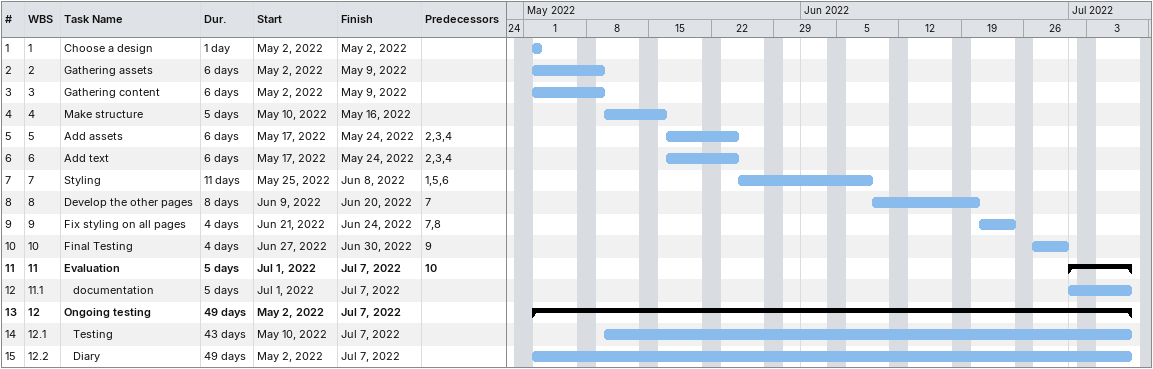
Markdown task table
| ID | WBS | Task | Duration | Start | Finish | Predecessors |
|---|---|---|---|---|---|---|
| 1 | 1 | Choose a design | 1d | 2022-05-02 | 2022-05-02 |  |
| 2 | 2 | Gathering assets | 6d | 2022-05-02 | 2022-05-09 |  |
| 3 | 3 | Gathering content | 6d | 2022-05-02 | 2022-05-09 |  |
| 4 | 4 | Make structure | 5d | 2022-05-10 | 2022-05-16 |  |
| 5 | 5 | Add assets | 6d | 2022-05-17 | 2022-05-24 | 2, 3, 4 |
| 6 | 6 | Add text | 6d | 2022-05-17 | 2022-05-24 | 2, 3, 4 |
| 7 | 7 | Styling | 11d | 2022-05-25 | 2022-06-08 | 1, 5, 6 |
| 8 | 8 | Develop the other pages | 8d | 2022-06-09 | 2022-06-20 | 7 |
| 9 | 9 | Fix styling on all pages | 4d | 2022-06-21 | 2022-06-24 | 7, 8 |
| 10 | 10 | Final Testing | 4d | 2022-06-27 | 2022-06-30 | 9 |
| 11 | 11 | **Evaluation** | 5d | 2022-07-01 | 2022-07-07 | 10 |
| 12 | 11.1 | documentation | 5d | 2022-07-01 | 2022-07-07 |  |
| 13 | 12 | **Ongoing testing** | 49d | 2022-05-02 | 2022-07-07 |  |
| 14 | 12.1 | Testing | 43d | 2022-05-10 | 2022-07-07 |  |
| 15 | 12.2 | Diary | 49d | 2022-05-02 | 2022-07-07 |  |
